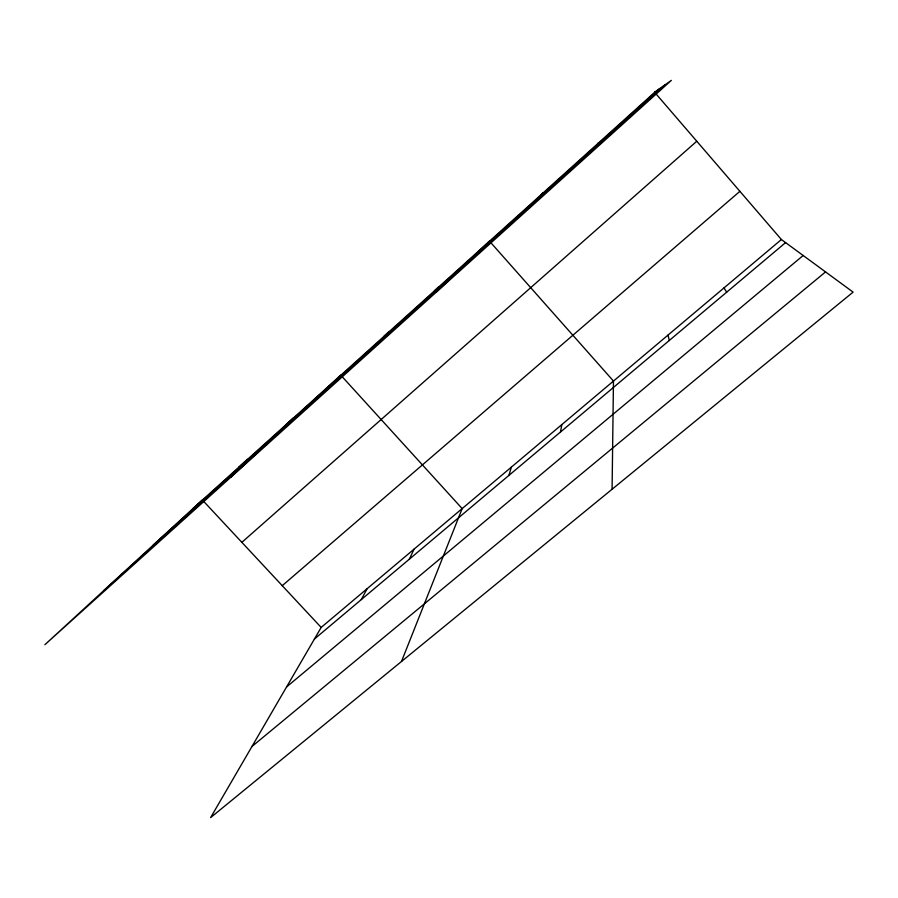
<?xml version="1.0" encoding="UTF-8"?>
<svg xmlns="http://www.w3.org/2000/svg" width="898" height="898" viewBox="0 0 898 898"><rect width="100%" height="100%" fill="white"/><g stroke="black" fill="none" stroke-linecap="round" stroke-linejoin="round"><path stroke-width="1.35" d="M612.088 489.242L613.469 381.055L490.353 242.134M560.487 432.017L561.822 424.597M508.874 475.435L511.4 467.095M401.485 661.489L462.167 508.594L340.757 375.139L230.663 477.354M409.331 559.196L414.079 549.127M361.31 599.595L367.091 588.729M321.17 627.433L210.615 817.607L853.1 292.119L781.395 239.53L654.575 92.213L671.334 80.393L44.9 644.685L202.342 499.939L321.17 627.433L781.395 239.53M597.619 143.759L598.09 143.141M541.202 194.608L543.066 192.756M435.957 292.422L489.432 241.102M434.295 290.997L438.662 286.866M383.603 336.694L389.126 331.542M285.878 424.799L293.534 417.716M238.767 467.274L247.41 459.305M192.756 508.751L655.562 91.517M153.199 545.108L659.648 88.633M103.91 590.435L664.868 84.951M241.854 542.336L696.781 141.244M282.253 585.676L739.896 191.33M314.412 639.05L785.604 242.606M286.563 686.959L803.171 255.492M251.945 746.507L825.554 271.914M723.979 287.921L726.684 292.187M668.022 335.077L669.302 340.465"/></g></svg>
